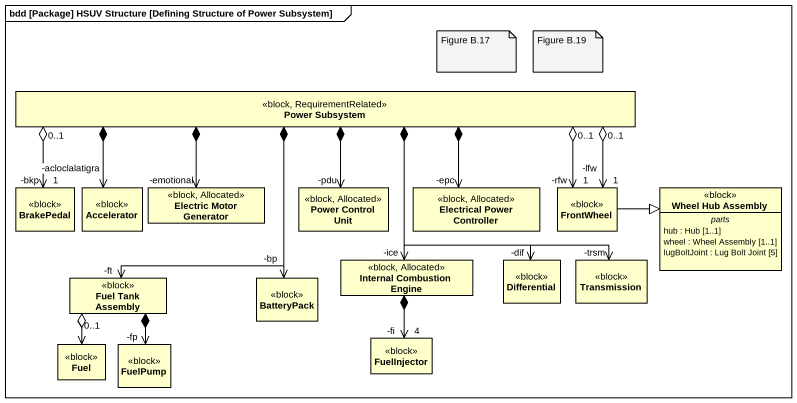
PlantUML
@startuml
mainframe bdd [Package] HSUV Structure [Defining Structure of Power Subsystem]
hide circle
hide empty members
class "Power Subsystem" as Power_Subsystem <<block, RequirementRelated>>
class BrakePedal <<block>>
class Accelerator <<block>>
class "Electric Motor Generator" as Electric_Motor_Generator <<block, Allocated>>
class "Power Control Unit" as Power_Control_Unit <<block, Allocated>>
class "Electrical Power Controller" as Electrical_Power_Controller <<block, Allocated>>
class FrontWheel <<block>>
class "Wheel Hub Assembly" as Wheel_Hub_Assembly <<block>> {
  -- parts --
  hub : Hub [1..1]
  wheel : Wheel Assembly [1..1]
  lugBoltJoint : Lug Bolt Joint [5]
}
class "Internal Combustion Engine" as Internal_Combustion_Engine <<block, Allocated>>
class Differential <<block>>
class Transmission <<block>>
class "Fuel Tank Assembly" as Fuel_Tank_Assembly <<block>>
class BatteryPack <<block>>
class Fuel <<block>>
class FuelPump <<block>>
class FuelInjector <<block>>
Power_Subsystem "0..1" o-left-> "-bkp\n1" BrakePedal
Power_Subsystem *-left-> "-acloclalatigra" Accelerator
Power_Subsystem *--> "-emotional" Electric_Motor_Generator
Power_Subsystem *--> "-pdu" Power_Control_Unit
Power_Subsystem *--> "-epc" Electrical_Power_Controller
Power_Subsystem "0..1" o-right-> "-rfw\n1" FrontWheel
Power_Subsystem "0..1" o-right-> "-lfw\n1" FrontWheel
Power_Subsystem *--> "-ice" Internal_Combustion_Engine
Power_Subsystem *--> "-dif" Differential
Power_Subsystem *--> "-trsm" Transmission
Power_Subsystem *--> "-ft" Fuel_Tank_Assembly
Power_Subsystem *--> "-bp" BatteryPack
FrontWheel -right-|> Wheel_Hub_Assembly
Internal_Combustion_Engine *--> "-fi\n4" FuelInjector
Fuel_Tank_Assembly "0..1" o--> Fuel
Fuel_Tank_Assembly *--> "-fp" FuelPump
note as N1
  Figure B.17
end note
note as N2
  Figure B.19
end note
@enduml
